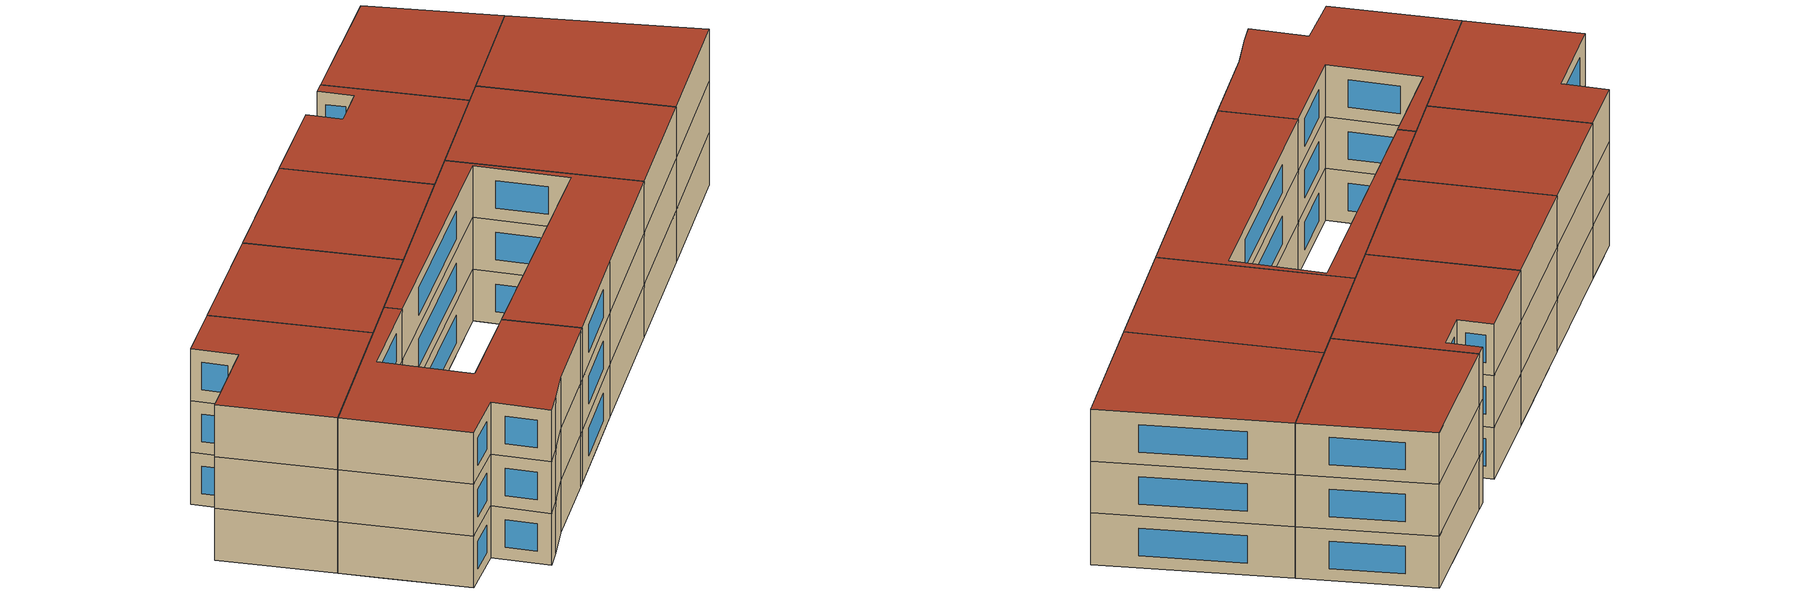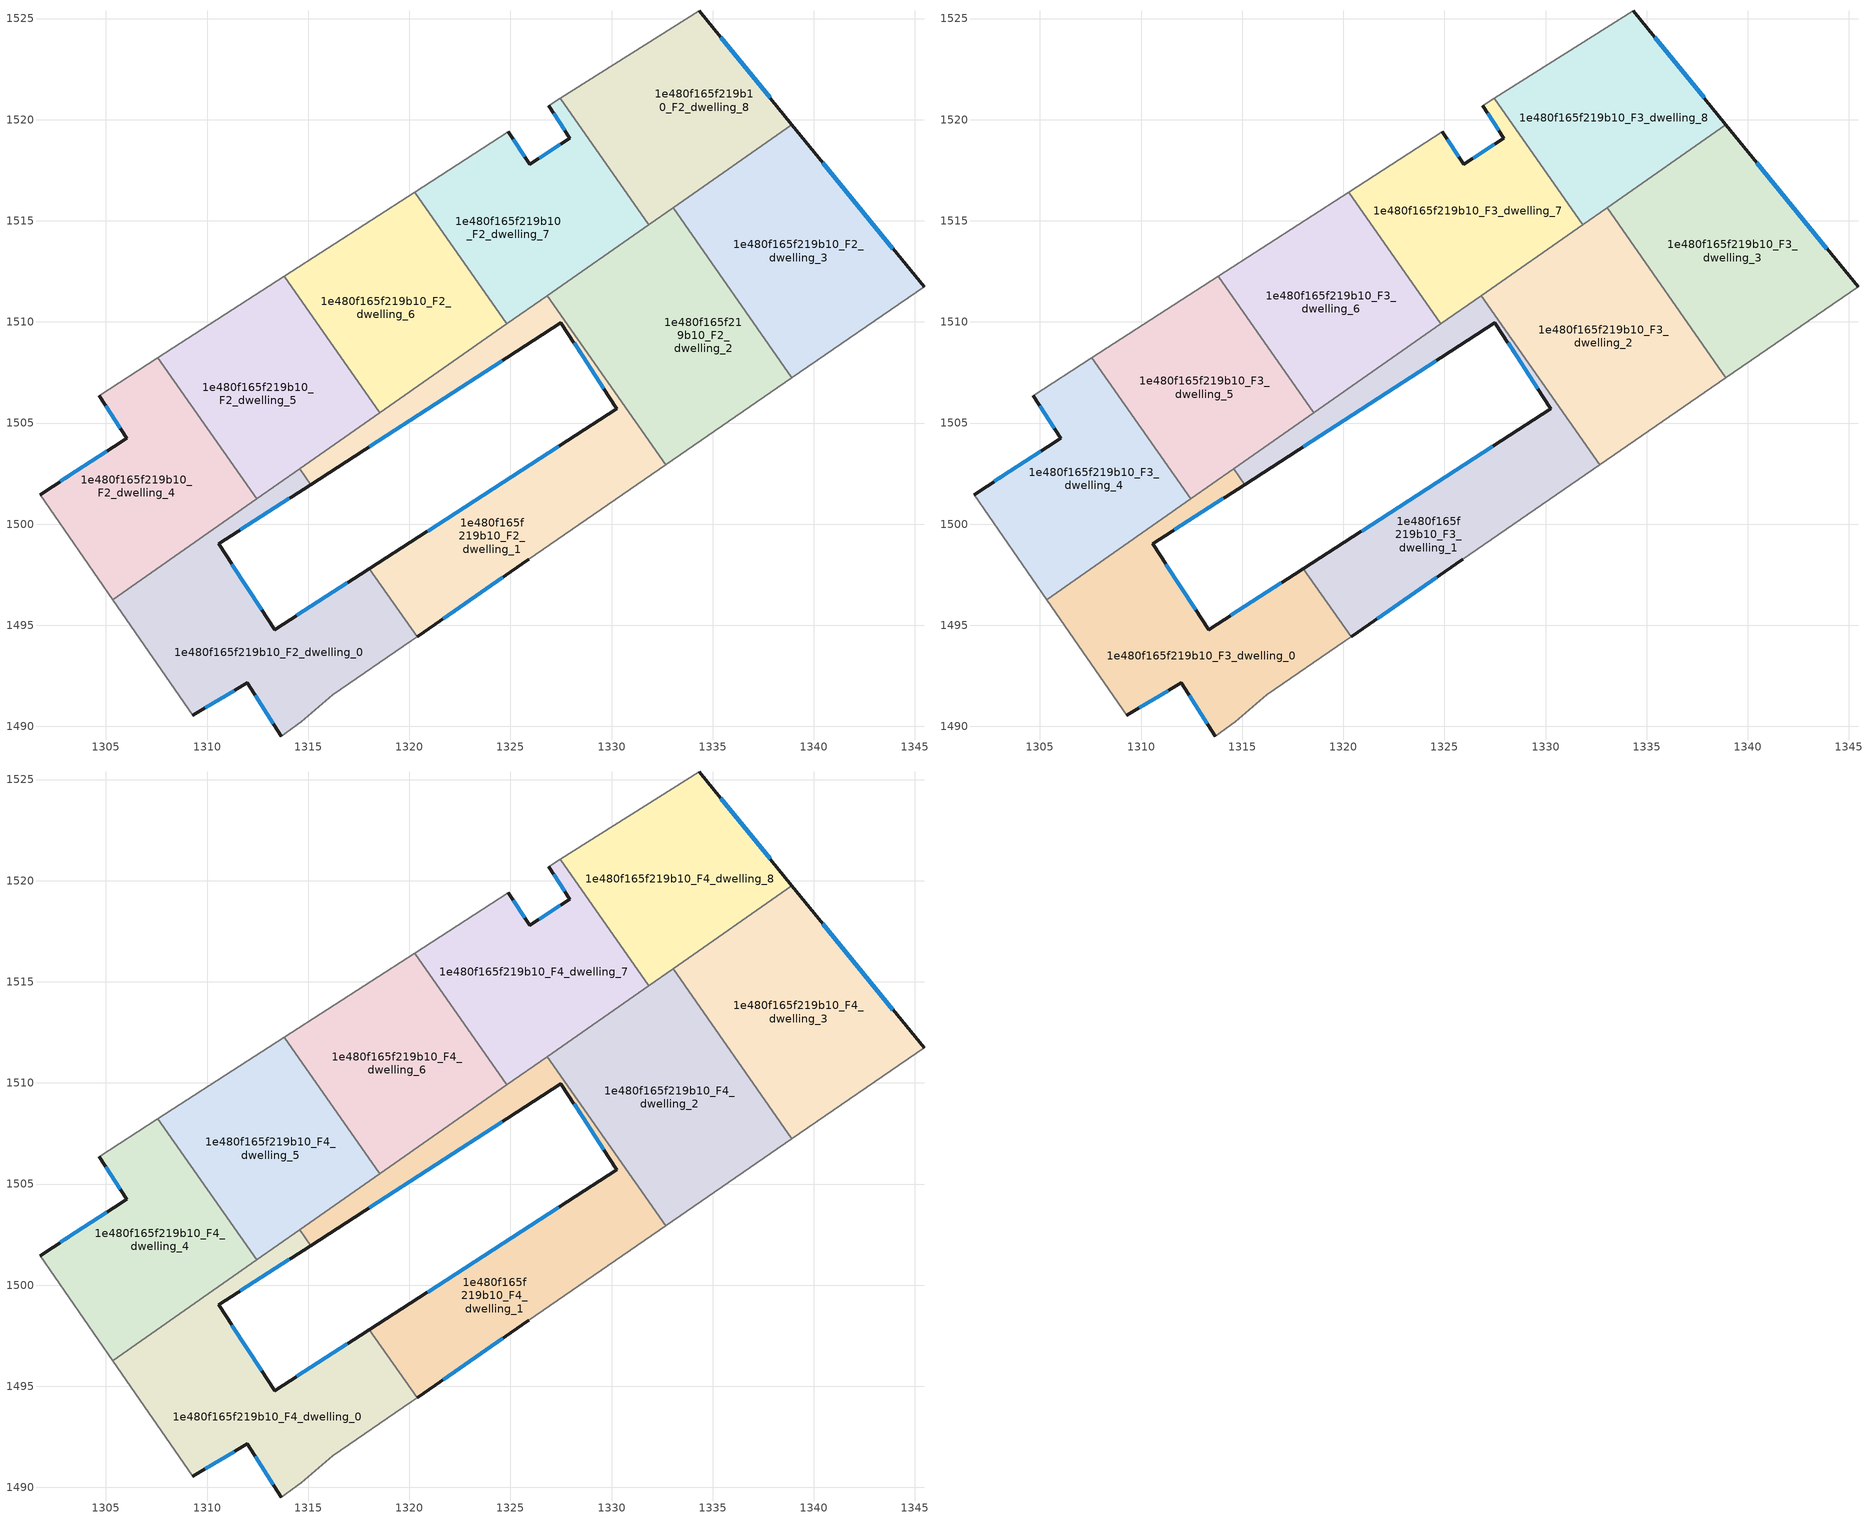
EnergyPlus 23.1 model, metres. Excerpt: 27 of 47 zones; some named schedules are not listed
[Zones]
1e480f165f219b10_F2_dwelling_0
 floor to 1e480f165f219b10_F1_dwelling_8 (EU_floor_Construction): 1318.03,1497.8 1320.39,1494.43 1320.1,1494.23 1316.22,1491.56 1314.65,1490.24 1313.66,1489.51 1311.97,1492.15 1309.28,1490.54 1306.62,1494.39 1311.53,1497.56 1313.34,1494.78 z6
 floor to 1e480f165f219b10_F1_dwelling_9 (EU_floor_Construction): 1311.04,1500.26 1311.33,1499.82 1310.44,1499.23 1310.58,1499.02 1311.53,1497.56 1306.62,1494.39 1305.33,1496.27 z6
 floor to 1e480f165f219b10_F1_dwelling_7 (EU_floor_Construction): 1314.58,1502.74 1315.12,1501.96 1310.58,1499.03 1310.44,1499.23 1311.33,1499.82 1311.04,1500.26 z6
 wall outside (EU_wall_Construction): 1309.28,1490.54 1311.97,1492.15 1313.66,1489.51 / 1318.03,1497.8 1313.34,1494.78 1310.58,1499.03 1315.12,1501.96 z6:9
 wall adiabatic (EU_wall_Construction): 1305.33,1496.27 1309.28,1490.54 / 1313.66,1489.51 1314.65,1490.24 1316.22,1491.56 1320.1,1494.23 1320.39,1494.43 z6:9
 wall to 1e480f165f219b10_F2_dwelling_1 (EU_wall_Construction): 1315.12,1501.96 1314.58,1502.74 / 1320.39,1494.43 1318.03,1497.8 z6:9
 wall to 1e480f165f219b10_F2_dwelling_4 (EU_wall_Construction): 1312.45,1501.25 1305.33,1496.27 z6:9
 wall to 1e480f165f219b10_F2_dwelling_5 (EU_wall_Construction): 1314.58,1502.74 1312.45,1501.25 z6:9
 window (EU_Window_Construction): 1309.91,1490.92 1311.34,1491.77 / 1311.64,1499.71 1314.05,1501.27 / 1312.69,1495.77 1311.23,1498.03 / 1316.93,1497.09 1314.44,1495.49 / 1312.37,1491.53 1313.27,1490.13 z6.7:8.3
1e480f165f219b10_F2_dwelling_1
 floor to 1e480f165f219b10_F1_dwelling_4 (EU_floor_Construction): 1326.82,1511.3 1332.67,1502.93 1325.91,1498.27 1323.28,1496.44 1321.11,1499.8 1330.26,1505.71 1326.69,1511.21 z6
 floor to 1e480f165f219b10_F1_dwelling_8 (EU_floor_Construction): 1321.11,1499.8 1323.28,1496.44 1320.39,1494.43 1318.03,1497.8 z6
 floor to 1e480f165f219b10_F1_dwelling_5 (EU_floor_Construction): 1326.69,1511.21 1327.5,1509.96 1324.49,1508.02 1323.76,1509.16 z6
 floor to 1e480f165f219b10_F1_dwelling_6 (EU_floor_Construction): 1323.76,1509.16 1324.49,1508.02 1317.92,1503.77 1317.34,1504.67 z6
 floor to 1e480f165f219b10_F1_dwelling_7 (EU_floor_Construction): 1317.34,1504.67 1317.92,1503.77 1315.12,1501.96 1314.58,1502.74 z6
 wall outside (EU_wall_Construction): 1320.39,1494.43 1325.91,1498.27 / 1315.12,1501.96 1327.5,1509.96 1330.26,1505.71 1318.03,1497.8 z6:9
 wall to 1e480f165f219b10_F2_dwelling_2 (EU_wall_Construction): 1332.67,1502.93 1326.82,1511.3 z6:9
 wall adiabatic (EU_wall_Construction): 1325.91,1498.27 1332.67,1502.93 z6:9
 wall to 1e480f165f219b10_F2_dwelling_6 (EU_wall_Construction): 1324.82,1509.9 1318.53,1505.5 z6:9
 wall to 1e480f165f219b10_F2_dwelling_5 (EU_wall_Construction): 1318.53,1505.5 1314.58,1502.74 z6:9
 wall to 1e480f165f219b10_F2_dwelling_7 (EU_wall_Construction): 1326.82,1511.3 1324.82,1509.9 z6:9
 window (EU_Window_Construction): 1321.68,1495.33 1324.61,1497.36 / 1327.39,1503.85 1320.9,1499.66 / 1328.15,1508.96 1329.61,1506.71 / 1318.02,1503.84 1324.59,1508.08 z6.7:8.3
1e480f165f219b10_F2_dwelling_2
 floor to 1e480f165f219b10_F1_dwelling_2 (EU_floor_Construction): 1334.02,1514.24 1338.92,1507.24 1334.85,1504.43 1330.14,1511.73 z6
 floor to 1e480f165f219b10_F1_dwelling_4 (EU_floor_Construction): 1329.3,1513.03 1334.85,1504.43 1332.67,1502.93 1326.82,1511.3 z6
 floor to 1e480f165f219b10_F1_dwelling_3 (EU_floor_Construction): 1333.04,1515.65 1334.02,1514.24 1330.14,1511.73 1329.3,1513.03 z6
 wall to 1e480f165f219b10_F2_dwelling_3 (EU_wall_Construction): 1338.92,1507.24 1333.04,1515.65 z6:9
 wall adiabatic (EU_wall_Construction): 1332.67,1502.93 1338.92,1507.24 z6:9
 wall to 1e480f165f219b10_F2_dwelling_7 (EU_wall_Construction): 1331.84,1514.81 1326.82,1511.3 z6:9
 wall to 1e480f165f219b10_F2_dwelling_8 (EU_wall_Construction): 1333.04,1515.65 1331.84,1514.81 z6:9
1e480f165f219b10_F2_dwelling_3
 floor to 1e480f165f219b10_F1_dwelling_3 (EU_floor_Construction): 1334.24,1516.49 1335.2,1515 1334.02,1514.24 1333.04,1515.65 z6
 floor adiabatic (EU_floor_Construction): 1338.91,1519.76 1345.45,1511.74 1338.92,1507.24 1334.02,1514.24 1335.2,1515 1334.24,1516.49 z6
 wall outside (EU_wall_Construction): 1345.45,1511.74 1338.91,1519.76 z6:9
 wall adiabatic (EU_wall_Construction): 1338.92,1507.24 1345.45,1511.74 z6:9
 wall to 1e480f165f219b10_F2_dwelling_8 (EU_wall_Construction): 1338.91,1519.76 1333.04,1515.65 z6:9
 window (EU_Window_Construction): 1343.91,1513.62 1340.45,1517.87 z6.7:8.3
1e480f165f219b10_F2_dwelling_4
 floor outside (EU_floor_Construction): 1306.94,1506.61 1306.4,1507.46 1311.04,1500.26 z6
 floor to 1e480f165f219b10_F1_dwelling_9 (EU_floor_Construction): 1306.94,1506.61 1311.04,1500.26 1305.33,1496.27 1301.74,1501.46 1306.04,1504.25 1304.67,1506.34 1306.4,1507.46 z6
 floor to 1e480f165f219b10_F1_dwelling_7 (EU_floor_Construction): 1307.57,1508.22 1312.45,1501.25 1311.04,1500.26 1306.4,1507.46 z6
 wall outside (EU_wall_Construction): 1304.67,1506.34 1306.04,1504.25 1301.74,1501.46 z6:9
 wall to 1e480f165f219b10_F2_dwelling_5 (EU_wall_Construction): 1312.45,1501.25 1307.57,1508.22 z6:9
 wall adiabatic (EU_wall_Construction): 1301.74,1501.46 1305.33,1496.27 / 1307.57,1508.22 1304.67,1506.34 z6:9
 window (EU_Window_Construction): 1305.03,1503.6 1302.75,1502.12 / 1304.99,1505.85 1305.72,1504.75 z6.7:8.3
1e480f165f219b10_F2_dwelling_5
 floor adiabatic (EU_floor_Construction): 1312.85,1511.63 1317.34,1504.67 1312.45,1501.25 1307.57,1508.22 z6
 floor to 1e480f165f219b10_F1_dwelling_6 (EU_floor_Construction): 1313.81,1512.25 1318.53,1505.5 1317.34,1504.67 1312.85,1511.63 z6
 wall adiabatic (EU_wall_Construction): 1313.81,1512.25 1307.57,1508.22 z6:9
 wall to 1e480f165f219b10_F2_dwelling_6 (EU_wall_Construction): 1318.53,1505.5 1313.81,1512.25 z6:9
1e480f165f219b10_F2_dwelling_6
 floor to 1e480f165f219b10_F1_dwelling_6 (EU_floor_Construction): 1319.42,1515.87 1323.76,1509.16 1318.53,1505.5 1313.81,1512.25 z6
 floor to 1e480f165f219b10_F1_dwelling_5 (EU_floor_Construction): 1320.27,1516.42 1324.82,1509.9 1323.76,1509.16 1319.42,1515.87 z6
 wall adiabatic (EU_wall_Construction): 1320.27,1516.42 1313.81,1512.25 z6:9
 wall to 1e480f165f219b10_F2_dwelling_7 (EU_wall_Construction): 1324.82,1509.9 1320.27,1516.42 z6:9
1e480f165f219b10_F2_dwelling_7
 floor to 1e480f165f219b10_F1_dwelling_3 (EU_floor_Construction): 1327.94,1519.09 1326.89,1520.69 1327.47,1521.06 1331.84,1514.81 1329.3,1513.03 1326.14,1517.92 z6
 floor to 1e480f165f219b10_F1_dwelling_5 (EU_floor_Construction): 1326.14,1517.92 1329.29,1513.04 1326.61,1511.31 1326.69,1511.21 1324.82,1509.9 1320.27,1516.42 1324.89,1519.41 1325.94,1517.79 z6
 floor adiabatic (EU_floor_Construction): 1329.29,1513.04 1329.3,1513.03 1326.69,1511.21 1326.61,1511.31 z6
 wall outside (EU_wall_Construction): 1326.89,1520.69 1327.94,1519.09 1325.94,1517.79 1324.89,1519.41 z6:9
 wall adiabatic (EU_wall_Construction): 1327.47,1521.06 1326.89,1520.69 / 1324.89,1519.41 1320.27,1516.42 z6:9
 wall to 1e480f165f219b10_F2_dwelling_8 (EU_wall_Construction): 1331.84,1514.81 1327.47,1521.06 z6:9
 window (EU_Window_Construction): 1327.14,1520.32 1327.7,1519.46 / 1325.7,1518.17 1325.14,1519.03 / 1327.47,1518.78 1326.41,1518.1 z6.7:8.3
1e480f165f219b10_F2_dwelling_8
 floor to 1e480f165f219b10_F1_dwelling_3 (EU_floor_Construction): 1330.18,1522.77 1334.24,1516.49 1331.84,1514.81 1327.47,1521.06 z6
 floor adiabatic (EU_floor_Construction): 1334.32,1525.39 1338.91,1519.76 1334.24,1516.49 1330.18,1522.77 z6
 wall outside (EU_wall_Construction): 1338.91,1519.76 1334.32,1525.39 z6:9
 wall adiabatic (EU_wall_Construction): 1334.32,1525.39 1327.47,1521.06 z6:9
 window (EU_Window_Construction): 1337.83,1521.08 1335.4,1524.07 z6.7:8.3
1e480f165f219b10_F3_dwelling_0
 floor to 1e480f165f219b10_F2_dwelling_0 (EU_floor_Construction): 1315.12,1501.96 1310.58,1499.03 1313.34,1494.78 1318.03,1497.8 1320.39,1494.43 1320.1,1494.23 1316.22,1491.56 1314.65,1490.24 1313.66,1489.51 1311.97,1492.15 1309.28,1490.54 1305.33,1496.27 1314.58,1502.74 z9
 wall outside (EU_wall_Construction): 1309.28,1490.54 1311.97,1492.15 1313.66,1489.51 / 1318.03,1497.8 1313.34,1494.78 1310.58,1499.03 1315.12,1501.96 z9:12
 wall adiabatic (EU_wall_Construction): 1305.33,1496.27 1309.28,1490.54 / 1313.66,1489.51 1314.65,1490.24 1316.22,1491.56 1320.1,1494.23 1320.39,1494.43 z9:12
 wall to 1e480f165f219b10_F3_dwelling_1 (EU_wall_Construction): 1315.12,1501.96 1314.58,1502.74 / 1320.39,1494.43 1318.03,1497.8 z9:12
 wall to 1e480f165f219b10_F3_dwelling_4 (EU_wall_Construction): 1312.45,1501.25 1305.33,1496.27 z9:12
 wall to 1e480f165f219b10_F3_dwelling_5 (EU_wall_Construction): 1314.58,1502.74 1312.45,1501.25 z9:12
 window (EU_Window_Construction): 1309.91,1490.92 1311.34,1491.77 / 1311.64,1499.71 1314.05,1501.27 / 1312.69,1495.77 1311.23,1498.03 / 1316.93,1497.09 1314.44,1495.49 / 1312.37,1491.53 1313.27,1490.13 z9.7:11.3
1e480f165f219b10_F3_dwelling_1
 floor to 1e480f165f219b10_F2_dwelling_1 (EU_floor_Construction): 1327.5,1509.96 1315.12,1501.96 1314.58,1502.74 1326.82,1511.3 1332.67,1502.93 1325.91,1498.27 1320.39,1494.43 1318.03,1497.8 1330.26,1505.71 z9
 wall outside (EU_wall_Construction): 1320.39,1494.43 1325.91,1498.27 / 1315.12,1501.96 1327.5,1509.96 1330.26,1505.71 1318.03,1497.8 z9:12
 wall to 1e480f165f219b10_F3_dwelling_2 (EU_wall_Construction): 1332.67,1502.93 1326.82,1511.3 z9:12
 wall adiabatic (EU_wall_Construction): 1325.91,1498.27 1332.67,1502.93 z9:12
 wall to 1e480f165f219b10_F3_dwelling_6 (EU_wall_Construction): 1324.82,1509.9 1318.53,1505.5 z9:12
 wall to 1e480f165f219b10_F3_dwelling_5 (EU_wall_Construction): 1318.53,1505.5 1314.58,1502.74 z9:12
 wall to 1e480f165f219b10_F3_dwelling_7 (EU_wall_Construction): 1326.82,1511.3 1324.82,1509.9 z9:12
 window (EU_Window_Construction): 1321.68,1495.33 1324.61,1497.36 / 1327.39,1503.85 1320.9,1499.66 / 1328.15,1508.96 1329.61,1506.71 / 1318.02,1503.84 1324.59,1508.08 z9.7:11.3
1e480f165f219b10_F3_dwelling_2
 floor to 1e480f165f219b10_F2_dwelling_2 (EU_floor_Construction): 1333.04,1515.65 1338.92,1507.24 1332.67,1502.93 1326.82,1511.3 z9
 wall to 1e480f165f219b10_F3_dwelling_3 (EU_wall_Construction): 1338.92,1507.24 1333.04,1515.65 z9:12
 wall adiabatic (EU_wall_Construction): 1332.67,1502.93 1338.92,1507.24 z9:12
 wall to 1e480f165f219b10_F3_dwelling_7 (EU_wall_Construction): 1331.84,1514.81 1326.82,1511.3 z9:12
 wall to 1e480f165f219b10_F3_dwelling_8 (EU_wall_Construction): 1333.04,1515.65 1331.84,1514.81 z9:12
1e480f165f219b10_F3_dwelling_3
 floor to 1e480f165f219b10_F2_dwelling_3 (EU_floor_Construction): 1338.91,1519.76 1345.45,1511.74 1338.92,1507.24 1333.04,1515.65 z9
 wall outside (EU_wall_Construction): 1345.45,1511.74 1338.91,1519.76 z9:12
 wall adiabatic (EU_wall_Construction): 1338.92,1507.24 1345.45,1511.74 z9:12
 wall to 1e480f165f219b10_F3_dwelling_8 (EU_wall_Construction): 1338.91,1519.76 1333.04,1515.65 z9:12
 window (EU_Window_Construction): 1343.91,1513.62 1340.45,1517.87 z9.7:11.3
1e480f165f219b10_F3_dwelling_4
 floor to 1e480f165f219b10_F2_dwelling_4 (EU_floor_Construction): 1307.57,1508.22 1312.45,1501.25 1305.33,1496.27 1301.74,1501.46 1306.04,1504.25 1304.67,1506.34 z9
 wall outside (EU_wall_Construction): 1304.67,1506.34 1306.04,1504.25 1301.74,1501.46 z9:12
 wall to 1e480f165f219b10_F3_dwelling_5 (EU_wall_Construction): 1312.45,1501.25 1307.57,1508.22 z9:12
 wall adiabatic (EU_wall_Construction): 1301.74,1501.46 1305.33,1496.27 / 1307.57,1508.22 1304.67,1506.34 z9:12
 window (EU_Window_Construction): 1305.03,1503.6 1302.75,1502.12 / 1304.99,1505.85 1305.72,1504.75 z9.7:11.3
1e480f165f219b10_F3_dwelling_5
 floor to 1e480f165f219b10_F2_dwelling_5 (EU_floor_Construction): 1313.81,1512.25 1318.53,1505.5 1312.45,1501.25 1307.57,1508.22 z9
 wall adiabatic (EU_wall_Construction): 1313.81,1512.25 1307.57,1508.22 z9:12
 wall to 1e480f165f219b10_F3_dwelling_6 (EU_wall_Construction): 1318.53,1505.5 1313.81,1512.25 z9:12
1e480f165f219b10_F3_dwelling_6
 floor to 1e480f165f219b10_F2_dwelling_6 (EU_floor_Construction): 1320.27,1516.42 1324.82,1509.9 1318.53,1505.5 1313.81,1512.25 z9
 wall adiabatic (EU_wall_Construction): 1320.27,1516.42 1313.81,1512.25 z9:12
 wall to 1e480f165f219b10_F3_dwelling_7 (EU_wall_Construction): 1324.82,1509.9 1320.27,1516.42 z9:12
1e480f165f219b10_F3_dwelling_7
 floor to 1e480f165f219b10_F2_dwelling_7 (EU_floor_Construction): 1327.94,1519.09 1326.89,1520.69 1327.47,1521.06 1331.84,1514.81 1324.82,1509.9 1320.27,1516.42 1324.89,1519.41 1325.94,1517.79 z9
 wall outside (EU_wall_Construction): 1326.89,1520.69 1327.94,1519.09 1325.94,1517.79 1324.89,1519.41 z9:12
 wall adiabatic (EU_wall_Construction): 1327.47,1521.06 1326.89,1520.69 / 1324.89,1519.41 1320.27,1516.42 z9:12
 wall to 1e480f165f219b10_F3_dwelling_8 (EU_wall_Construction): 1331.84,1514.81 1327.47,1521.06 z9:12
 window (EU_Window_Construction): 1327.14,1520.32 1327.7,1519.46 / 1325.7,1518.17 1325.14,1519.03 / 1327.47,1518.78 1326.41,1518.1 z9.7:11.3
1e480f165f219b10_F3_dwelling_8
 floor to 1e480f165f219b10_F2_dwelling_8 (EU_floor_Construction): 1334.32,1525.39 1338.91,1519.76 1331.84,1514.81 1327.47,1521.06 z9
 wall outside (EU_wall_Construction): 1338.91,1519.76 1334.32,1525.39 z9:12
 wall adiabatic (EU_wall_Construction): 1334.32,1525.39 1327.47,1521.06 z9:12
 window (EU_Window_Construction): 1337.83,1521.08 1335.4,1524.07 z9.7:11.3
1e480f165f219b10_F4_dwelling_0
 floor to 1e480f165f219b10_F3_dwelling_0 (EU_floor_Construction): 1315.12,1501.96 1310.58,1499.03 1313.34,1494.78 1318.03,1497.8 1320.39,1494.43 1320.1,1494.23 1316.22,1491.56 1314.65,1490.24 1313.66,1489.51 1311.97,1492.15 1309.28,1490.54 1305.33,1496.27 1314.58,1502.74 z12
 wall outside (EU_wall_Construction): 1309.28,1490.54 1311.97,1492.15 1313.66,1489.51 / 1318.03,1497.8 1313.34,1494.78 1310.58,1499.03 1315.12,1501.96 z12:15
 wall adiabatic (EU_wall_Construction): 1305.33,1496.27 1309.28,1490.54 / 1313.66,1489.51 1314.65,1490.24 1316.22,1491.56 1320.1,1494.23 1320.39,1494.43 z12:15
 wall to 1e480f165f219b10_F4_dwelling_1 (EU_wall_Construction): 1315.12,1501.96 1314.58,1502.74 / 1320.39,1494.43 1318.03,1497.8 z12:15
 wall to 1e480f165f219b10_F4_dwelling_4 (EU_wall_Construction): 1312.45,1501.25 1305.33,1496.27 z12:15
 wall to 1e480f165f219b10_F4_dwelling_5 (EU_wall_Construction): 1314.58,1502.74 1312.45,1501.25 z12:15
 window (EU_Window_Construction): 1309.91,1490.92 1311.34,1491.77 / 1311.64,1499.71 1314.05,1501.27 / 1312.69,1495.77 1311.23,1498.03 / 1316.93,1497.09 1314.44,1495.49 / 1312.37,1491.53 1313.27,1490.13 z12.7:14.3
 roof outside (EU_roof_Construction): 1316.22,1491.56 1320.1,1494.23 1320.39,1494.43 1318.03,1497.8 1313.34,1494.78 1310.58,1499.03 1315.12,1501.96 1314.58,1502.74 1305.33,1496.27 1309.28,1490.54 1311.97,1492.15 1313.66,1489.51 1314.65,1490.24 z15
1e480f165f219b10_F4_dwelling_1
 floor to 1e480f165f219b10_F3_dwelling_1 (EU_floor_Construction): 1327.5,1509.96 1315.12,1501.96 1314.58,1502.74 1326.82,1511.3 1332.67,1502.93 1325.91,1498.27 1320.39,1494.43 1318.03,1497.8 1330.26,1505.71 z12
 wall outside (EU_wall_Construction): 1320.39,1494.43 1325.91,1498.27 / 1315.12,1501.96 1327.5,1509.96 1330.26,1505.71 1318.03,1497.8 z12:15
 wall to 1e480f165f219b10_F4_dwelling_2 (EU_wall_Construction): 1332.67,1502.93 1326.82,1511.3 z12:15
 wall adiabatic (EU_wall_Construction): 1325.91,1498.27 1332.67,1502.93 z12:15
 wall to 1e480f165f219b10_F4_dwelling_6 (EU_wall_Construction): 1324.82,1509.9 1318.53,1505.5 z12:15
 wall to 1e480f165f219b10_F4_dwelling_5 (EU_wall_Construction): 1318.53,1505.5 1314.58,1502.74 z12:15
 wall to 1e480f165f219b10_F4_dwelling_7 (EU_wall_Construction): 1326.82,1511.3 1324.82,1509.9 z12:15
 window (EU_Window_Construction): 1321.68,1495.33 1324.61,1497.36 / 1327.39,1503.85 1320.9,1499.66 / 1328.15,1508.96 1329.61,1506.71 / 1318.02,1503.84 1324.59,1508.08 z12.7:14.3
 roof outside (EU_roof_Construction): 1325.91,1498.27 1332.67,1502.93 1326.82,1511.3 1314.58,1502.74 1315.12,1501.96 1327.5,1509.96 1330.26,1505.71 1318.03,1497.8 1320.39,1494.43 z15
1e480f165f219b10_F4_dwelling_2
 floor to 1e480f165f219b10_F3_dwelling_2 (EU_floor_Construction): 1333.04,1515.65 1338.92,1507.24 1332.67,1502.93 1326.82,1511.3 z12
 wall to 1e480f165f219b10_F4_dwelling_3 (EU_wall_Construction): 1338.92,1507.24 1333.04,1515.65 z12:15
 wall adiabatic (EU_wall_Construction): 1332.67,1502.93 1338.92,1507.24 z12:15
 wall to 1e480f165f219b10_F4_dwelling_7 (EU_wall_Construction): 1331.84,1514.81 1326.82,1511.3 z12:15
 wall to 1e480f165f219b10_F4_dwelling_8 (EU_wall_Construction): 1333.04,1515.65 1331.84,1514.81 z12:15
 roof outside (EU_roof_Construction): 1338.92,1507.24 1333.04,1515.65 1326.82,1511.3 1332.67,1502.93 z15
1e480f165f219b10_F4_dwelling_3
 floor to 1e480f165f219b10_F3_dwelling_3 (EU_floor_Construction): 1338.91,1519.76 1345.45,1511.74 1338.92,1507.24 1333.04,1515.65 z12
 wall outside (EU_wall_Construction): 1345.45,1511.74 1338.91,1519.76 z12:15
 wall adiabatic (EU_wall_Construction): 1338.92,1507.24 1345.45,1511.74 z12:15
 wall to 1e480f165f219b10_F4_dwelling_8 (EU_wall_Construction): 1338.91,1519.76 1333.04,1515.65 z12:15
 window (EU_Window_Construction): 1343.91,1513.62 1340.45,1517.87 z12.7:14.3
 roof outside (EU_roof_Construction): 1345.45,1511.74 1338.91,1519.76 1333.04,1515.65 1338.92,1507.24 z15
1e480f165f219b10_F4_dwelling_4
 floor to 1e480f165f219b10_F3_dwelling_4 (EU_floor_Construction): 1307.57,1508.22 1312.45,1501.25 1305.33,1496.27 1301.74,1501.46 1306.04,1504.25 1304.67,1506.34 z12
 wall outside (EU_wall_Construction): 1304.67,1506.34 1306.04,1504.25 1301.74,1501.46 z12:15
 wall to 1e480f165f219b10_F4_dwelling_5 (EU_wall_Construction): 1312.45,1501.25 1307.57,1508.22 z12:15
 wall adiabatic (EU_wall_Construction): 1301.74,1501.46 1305.33,1496.27 / 1307.57,1508.22 1304.67,1506.34 z12:15
 window (EU_Window_Construction): 1305.03,1503.6 1302.75,1502.12 / 1304.99,1505.85 1305.72,1504.75 z12.7:14.3
 roof outside (EU_roof_Construction): 1312.45,1501.25 1307.57,1508.22 1304.67,1506.34 1306.04,1504.25 1301.74,1501.46 1305.33,1496.27 z15
1e480f165f219b10_F4_dwelling_5
 floor to 1e480f165f219b10_F3_dwelling_5 (EU_floor_Construction): 1313.81,1512.25 1318.53,1505.5 1312.45,1501.25 1307.57,1508.22 z12
 wall adiabatic (EU_wall_Construction): 1313.81,1512.25 1307.57,1508.22 z12:15
 wall to 1e480f165f219b10_F4_dwelling_6 (EU_wall_Construction): 1318.53,1505.5 1313.81,1512.25 z12:15
 roof outside (EU_roof_Construction): 1318.53,1505.5 1313.81,1512.25 1307.57,1508.22 1312.45,1501.25 z15
1e480f165f219b10_F4_dwelling_6
 floor to 1e480f165f219b10_F3_dwelling_6 (EU_floor_Construction): 1320.27,1516.42 1324.82,1509.9 1318.53,1505.5 1313.81,1512.25 z12
 wall adiabatic (EU_wall_Construction): 1320.27,1516.42 1313.81,1512.25 z12:15
 wall to 1e480f165f219b10_F4_dwelling_7 (EU_wall_Construction): 1324.82,1509.9 1320.27,1516.42 z12:15
 roof outside (EU_roof_Construction): 1324.82,1509.9 1320.27,1516.42 1313.81,1512.25 1318.53,1505.5 z15
1e480f165f219b10_F4_dwelling_7
 floor to 1e480f165f219b10_F3_dwelling_7 (EU_floor_Construction): 1327.94,1519.09 1326.89,1520.69 1327.47,1521.06 1331.84,1514.81 1324.82,1509.9 1320.27,1516.42 1324.89,1519.41 1325.94,1517.79 z12
 wall outside (EU_wall_Construction): 1326.89,1520.69 1327.94,1519.09 1325.94,1517.79 1324.89,1519.41 z12:15
 wall adiabatic (EU_wall_Construction): 1327.47,1521.06 1326.89,1520.69 / 1324.89,1519.41 1320.27,1516.42 z12:15
 wall to 1e480f165f219b10_F4_dwelling_8 (EU_wall_Construction): 1331.84,1514.81 1327.47,1521.06 z12:15
 window (EU_Window_Construction): 1327.14,1520.32 1327.7,1519.46 / 1325.7,1518.17 1325.14,1519.03 / 1327.47,1518.78 1326.41,1518.1 z12.7:14.3
 roof outside (EU_roof_Construction): 1331.84,1514.81 1327.47,1521.06 1326.89,1520.69 1327.94,1519.09 1325.94,1517.79 1324.89,1519.41 1320.27,1516.42 1324.82,1509.9 z15
1e480f165f219b10_F4_dwelling_8
 floor to 1e480f165f219b10_F3_dwelling_8 (EU_floor_Construction): 1334.32,1525.39 1338.91,1519.76 1331.84,1514.81 1327.47,1521.06 z12
 wall outside (EU_wall_Construction): 1338.91,1519.76 1334.32,1525.39 z12:15
 wall adiabatic (EU_wall_Construction): 1334.32,1525.39 1327.47,1521.06 z12:15
 window (EU_Window_Construction): 1337.83,1521.08 1335.4,1524.07 z12.7:14.3
 roof outside (EU_roof_Construction): 1338.91,1519.76 1334.32,1525.39 1327.47,1521.06 1331.84,1514.81 z15
[Building]
EU S2 Campaign: North Axis=0; Terrain=City; Solar Distribution=FullExterior
[Site:Location]
Budapest.Ferenc.Liszt.Intl.AP: Latitude=47.437; Longitude=19.256; Time Zone=1; Elevation=185
[SizingPeriod:WeatherFileDays]
AnnualSizingPeriod: Begin Month=1; Begin Day of Month=1; End Month=12; End Day of Month=31; Day of Week for Start Day=Monday; Use Weather File Daylight Saving Period=No; Use Weather File Rain and Snow Indicators=No
[MATERIAL]
EU_InternalMass_Material: Roughness=MediumRough; Thickness=0.1; Conductivity=1; Density=1800; Specific Heat=900; Thermal Absorptance=0.9; Solar Absorptance=0.7; Visible Absorptance=0.7
[MATERIAL:NOMASS] Roughness=MediumRough; Thermal Absorptance=0.9; Solar Absorptance=0.7; Visible Absorptance=0.7
Name | Thermal Resistance
EU_wall_NoMass | 0.832559
EU_roof_NoMass | 1.39638
EU_floor_NoMass | 0.872794
[WINDOWMATERIAL:SIMPLEGLAZINGSYSTEM]
EU_Window_SimpleGlazing: UFactor=2.79869; Solar Heat Gain Coefficient=0.75; Visible Transmittance=0.75
[CONSTRUCTION]
EU_wall_Construction: EU_wall_NoMass
EU_roof_Construction: EU_roof_NoMass
EU_floor_Construction: EU_floor_NoMass
EU_Window_Construction: EU_Window_SimpleGlazing
EU_InternalMass_Construction: EU_InternalMass_Material
[ZONE] Type=1; Multiplier=1; Ceiling Height=autocalculate; Floor Area=autocalculate; Part of Total Floor Area=Yes
Name | Volume
1e480f165f219b10_F2_dwelling_0; 1e480f165f219b10_F3_dwelling_0; 1e480f165f219b10_F4_dwelling_0 | 233.032
1e480f165f219b10_F2_dwelling_1; 1e480f165f219b10_F3_dwelling_1; 1e480f165f219b10_F4_dwelling_1 | 233.023
1e480f165f219b10_F2_dwelling_2; 1e480f165f219b10_F3_dwelling_2; 1e480f165f219b10_F4_dwelling_2 | 233.02
1e480f165f219b10_F2_dwelling_3; 1e480f165f219b10_F3_dwelling_3; 1e480f165f219b10_F4_dwelling_3 | 233.037
1e480f165f219b10_F2_dwelling_4; 1e480f165f219b10_F3_dwelling_4; 1e480f165f219b10_F4_dwelling_4 | 186.448
1e480f165f219b10_F2_dwelling_5; 1e480f165f219b10_F3_dwelling_5; 1e480f165f219b10_F4_dwelling_5 | 186.434
1e480f165f219b10_F2_dwelling_6; 1e480f165f219b10_F3_dwelling_6; 1e480f165f219b10_F4_dwelling_6 | 186.455
1e480f165f219b10_F2_dwelling_7; 1e480f165f219b10_F3_dwelling_7; 1e480f165f219b10_F4_dwelling_7 | 186.437
1e480f165f219b10_F2_dwelling_8; 1e480f165f219b10_F3_dwelling_8; 1e480f165f219b10_F4_dwelling_8 | 186.436
[INTERNALMASS] Construction=EU_InternalMass_Construction
Name | Zone or ZoneList | Surface Area
1e480f165f219b10_F2_dwelling_0_EU_InternalMass | 1e480f165f219b10_F2_dwelling_0 | 77.6777
1e480f165f219b10_F2_dwelling_1_EU_InternalMass | 1e480f165f219b10_F2_dwelling_1 | 77.6744
1e480f165f219b10_F2_dwelling_2_EU_InternalMass | 1e480f165f219b10_F2_dwelling_2 | 77.6731
1e480f165f219b10_F2_dwelling_3_EU_InternalMass | 1e480f165f219b10_F2_dwelling_3 | 77.6791
1e480f165f219b10_F2_dwelling_4_EU_InternalMass | 1e480f165f219b10_F2_dwelling_4 | 62.1492
1e480f165f219b10_F2_dwelling_5_EU_InternalMass | 1e480f165f219b10_F2_dwelling_5 | 62.1446
1e480f165f219b10_F2_dwelling_6_EU_InternalMass | 1e480f165f219b10_F2_dwelling_6 | 62.1517
1e480f165f219b10_F2_dwelling_7_EU_InternalMass | 1e480f165f219b10_F2_dwelling_7 | 62.1456
1e480f165f219b10_F2_dwelling_8_EU_InternalMass | 1e480f165f219b10_F2_dwelling_8 | 62.1455
1e480f165f219b10_F3_dwelling_0_EU_InternalMass | 1e480f165f219b10_F3_dwelling_0 | 77.6777
1e480f165f219b10_F3_dwelling_1_EU_InternalMass | 1e480f165f219b10_F3_dwelling_1 | 77.6744
1e480f165f219b10_F3_dwelling_2_EU_InternalMass | 1e480f165f219b10_F3_dwelling_2 | 77.6731
1e480f165f219b10_F3_dwelling_3_EU_InternalMass | 1e480f165f219b10_F3_dwelling_3 | 77.6791
1e480f165f219b10_F3_dwelling_4_EU_InternalMass | 1e480f165f219b10_F3_dwelling_4 | 62.1492
1e480f165f219b10_F3_dwelling_5_EU_InternalMass | 1e480f165f219b10_F3_dwelling_5 | 62.1446
1e480f165f219b10_F3_dwelling_6_EU_InternalMass | 1e480f165f219b10_F3_dwelling_6 | 62.1517
1e480f165f219b10_F3_dwelling_7_EU_InternalMass | 1e480f165f219b10_F3_dwelling_7 | 62.1456
1e480f165f219b10_F3_dwelling_8_EU_InternalMass | 1e480f165f219b10_F3_dwelling_8 | 62.1455
1e480f165f219b10_F4_dwelling_0_EU_InternalMass | 1e480f165f219b10_F4_dwelling_0 | 77.6777
1e480f165f219b10_F4_dwelling_1_EU_InternalMass | 1e480f165f219b10_F4_dwelling_1 | 77.6744
1e480f165f219b10_F4_dwelling_2_EU_InternalMass | 1e480f165f219b10_F4_dwelling_2 | 77.6731
1e480f165f219b10_F4_dwelling_3_EU_InternalMass | 1e480f165f219b10_F4_dwelling_3 | 77.6791
1e480f165f219b10_F4_dwelling_4_EU_InternalMass | 1e480f165f219b10_F4_dwelling_4 | 62.1492
1e480f165f219b10_F4_dwelling_5_EU_InternalMass | 1e480f165f219b10_F4_dwelling_5 | 62.1446
1e480f165f219b10_F4_dwelling_6_EU_InternalMass | 1e480f165f219b10_F4_dwelling_6 | 62.1517
1e480f165f219b10_F4_dwelling_7_EU_InternalMass | 1e480f165f219b10_F4_dwelling_7 | 62.1456
1e480f165f219b10_F4_dwelling_8_EU_InternalMass | 1e480f165f219b10_F4_dwelling_8 | 62.1455
[OTHEREQUIPMENT] Fuel Type=Electricity; Design Level Calculation Method=Watts/Area; Power per Zone Floor Area=1; Fraction Latent=0; Fraction Radiant=0; Fraction Lost=0; Carbon Dioxide Generation Rate=0; EndUse Subcategory=EU_Step8_InternalGains
Name | Zone or ZoneList or Space or SpaceList | Schedule
EU_Step8_InternalGain_1e480f165f219b10_F2_dwelling_0_f000 | 1e480f165f219b10_F2_dwelling_0 | EU_Step8_GainSchedule_1e480f165f219b10_F2_dwelling_0_f000
EU_Step8_InternalGain_1e480f165f219b10_F2_dwelling_1_f000 | 1e480f165f219b10_F2_dwelling_1 | EU_Step8_GainSchedule_1e480f165f219b10_F2_dwelling_1_f000
EU_Step8_InternalGain_1e480f165f219b10_F2_dwelling_2_f000 | 1e480f165f219b10_F2_dwelling_2 | EU_Step8_GainSchedule_1e480f165f219b10_F2_dwelling_2_f000
EU_Step8_InternalGain_1e480f165f219b10_F2_dwelling_3_f000 | 1e480f165f219b10_F2_dwelling_3 | EU_Step8_GainSchedule_1e480f165f219b10_F2_dwelling_3_f000
EU_Step8_InternalGain_1e480f165f219b10_F2_dwelling_4_f000 | 1e480f165f219b10_F2_dwelling_4 | EU_Step8_GainSchedule_1e480f165f219b10_F2_dwelling_4_f000
EU_Step8_InternalGain_1e480f165f219b10_F2_dwelling_5_f000 | 1e480f165f219b10_F2_dwelling_5 | EU_Step8_GainSchedule_1e480f165f219b10_F2_dwelling_5_f000
EU_Step8_InternalGain_1e480f165f219b10_F2_dwelling_6_f000 | 1e480f165f219b10_F2_dwelling_6 | EU_Step8_GainSchedule_1e480f165f219b10_F2_dwelling_6_f000
EU_Step8_InternalGain_1e480f165f219b10_F2_dwelling_7_f000 | 1e480f165f219b10_F2_dwelling_7 | EU_Step8_GainSchedule_1e480f165f219b10_F2_dwelling_7_f000
EU_Step8_InternalGain_1e480f165f219b10_F2_dwelling_8_f000 | 1e480f165f219b10_F2_dwelling_8 | EU_Step8_GainSchedule_1e480f165f219b10_F2_dwelling_8_f000
EU_Step8_InternalGain_1e480f165f219b10_F3_dwelling_0_f000 | 1e480f165f219b10_F3_dwelling_0 | EU_Step8_GainSchedule_1e480f165f219b10_F3_dwelling_0_f000
EU_Step8_InternalGain_1e480f165f219b10_F3_dwelling_1_f000 | 1e480f165f219b10_F3_dwelling_1 | EU_Step8_GainSchedule_1e480f165f219b10_F3_dwelling_1_f000
EU_Step8_InternalGain_1e480f165f219b10_F3_dwelling_2_f000 | 1e480f165f219b10_F3_dwelling_2 | EU_Step8_GainSchedule_1e480f165f219b10_F3_dwelling_2_f000
EU_Step8_InternalGain_1e480f165f219b10_F3_dwelling_3_f000 | 1e480f165f219b10_F3_dwelling_3 | EU_Step8_GainSchedule_1e480f165f219b10_F3_dwelling_3_f000
EU_Step8_InternalGain_1e480f165f219b10_F3_dwelling_4_f000 | 1e480f165f219b10_F3_dwelling_4 | EU_Step8_GainSchedule_1e480f165f219b10_F3_dwelling_4_f000
EU_Step8_InternalGain_1e480f165f219b10_F3_dwelling_5_f000 | 1e480f165f219b10_F3_dwelling_5 | EU_Step8_GainSchedule_1e480f165f219b10_F3_dwelling_5_f000
EU_Step8_InternalGain_1e480f165f219b10_F3_dwelling_6_f000 | 1e480f165f219b10_F3_dwelling_6 | EU_Step8_GainSchedule_1e480f165f219b10_F3_dwelling_6_f000
EU_Step8_InternalGain_1e480f165f219b10_F3_dwelling_7_f000 | 1e480f165f219b10_F3_dwelling_7 | EU_Step8_GainSchedule_1e480f165f219b10_F3_dwelling_7_f000
EU_Step8_InternalGain_1e480f165f219b10_F3_dwelling_8_f000 | 1e480f165f219b10_F3_dwelling_8 | EU_Step8_GainSchedule_1e480f165f219b10_F3_dwelling_8_f000
EU_Step8_InternalGain_1e480f165f219b10_F4_dwelling_0_f000 | 1e480f165f219b10_F4_dwelling_0 | EU_Step8_GainSchedule_1e480f165f219b10_F4_dwelling_0_f000
EU_Step8_InternalGain_1e480f165f219b10_F4_dwelling_1_f000 | 1e480f165f219b10_F4_dwelling_1 | EU_Step8_GainSchedule_1e480f165f219b10_F4_dwelling_1_f000
EU_Step8_InternalGain_1e480f165f219b10_F4_dwelling_2_f000 | 1e480f165f219b10_F4_dwelling_2 | EU_Step8_GainSchedule_1e480f165f219b10_F4_dwelling_2_f000
EU_Step8_InternalGain_1e480f165f219b10_F4_dwelling_3_f000 | 1e480f165f219b10_F4_dwelling_3 | EU_Step8_GainSchedule_1e480f165f219b10_F4_dwelling_3_f000
EU_Step8_InternalGain_1e480f165f219b10_F4_dwelling_4_f000 | 1e480f165f219b10_F4_dwelling_4 | EU_Step8_GainSchedule_1e480f165f219b10_F4_dwelling_4_f000
EU_Step8_InternalGain_1e480f165f219b10_F4_dwelling_5_f000 | 1e480f165f219b10_F4_dwelling_5 | EU_Step8_GainSchedule_1e480f165f219b10_F4_dwelling_5_f000
EU_Step8_InternalGain_1e480f165f219b10_F4_dwelling_6_f000 | 1e480f165f219b10_F4_dwelling_6 | EU_Step8_GainSchedule_1e480f165f219b10_F4_dwelling_6_f000
EU_Step8_InternalGain_1e480f165f219b10_F4_dwelling_7_f000 | 1e480f165f219b10_F4_dwelling_7 | EU_Step8_GainSchedule_1e480f165f219b10_F4_dwelling_7_f000
EU_Step8_InternalGain_1e480f165f219b10_F4_dwelling_8_f000 | 1e480f165f219b10_F4_dwelling_8 | EU_Step8_GainSchedule_1e480f165f219b10_F4_dwelling_8_f000
[ZONEVENTILATION:DESIGNFLOWRATE] Schedule=EU_AlwaysOn; Design Flow Rate Calculation Method=AirChanges/Hour; Air Changes per Hour=0.475469; Ventilation Type=Natural; Fan Pressure Rise=0; Fan Total Efficiency=1; Constant Term Coefficient=1; Temperature Term Coefficient=0; Velocity Term Coefficient=0; Velocity Squared Term Coefficient=0; Minimum Indoor Temperature=-100; Maximum Indoor Temperature=100; Delta Temperature=-100; Minimum Outdoor Temperature=-100; Maximum Outdoor Temperature=100; Maximum Wind Speed=40
Name | Zone or ZoneList or Space or SpaceList
EU_ConstantAir_1e480f165f219b10_F2_dwelling_0 | 1e480f165f219b10_F2_dwelling_0
EU_ConstantAir_1e480f165f219b10_F2_dwelling_1 | 1e480f165f219b10_F2_dwelling_1
EU_ConstantAir_1e480f165f219b10_F2_dwelling_2 | 1e480f165f219b10_F2_dwelling_2
EU_ConstantAir_1e480f165f219b10_F2_dwelling_3 | 1e480f165f219b10_F2_dwelling_3
EU_ConstantAir_1e480f165f219b10_F2_dwelling_4 | 1e480f165f219b10_F2_dwelling_4
EU_ConstantAir_1e480f165f219b10_F2_dwelling_5 | 1e480f165f219b10_F2_dwelling_5
EU_ConstantAir_1e480f165f219b10_F2_dwelling_6 | 1e480f165f219b10_F2_dwelling_6
EU_ConstantAir_1e480f165f219b10_F2_dwelling_7 | 1e480f165f219b10_F2_dwelling_7
EU_ConstantAir_1e480f165f219b10_F2_dwelling_8 | 1e480f165f219b10_F2_dwelling_8
EU_ConstantAir_1e480f165f219b10_F3_dwelling_0 | 1e480f165f219b10_F3_dwelling_0
EU_ConstantAir_1e480f165f219b10_F3_dwelling_1 | 1e480f165f219b10_F3_dwelling_1
EU_ConstantAir_1e480f165f219b10_F3_dwelling_2 | 1e480f165f219b10_F3_dwelling_2
EU_ConstantAir_1e480f165f219b10_F3_dwelling_3 | 1e480f165f219b10_F3_dwelling_3
EU_ConstantAir_1e480f165f219b10_F3_dwelling_4 | 1e480f165f219b10_F3_dwelling_4
EU_ConstantAir_1e480f165f219b10_F3_dwelling_5 | 1e480f165f219b10_F3_dwelling_5
EU_ConstantAir_1e480f165f219b10_F3_dwelling_6 | 1e480f165f219b10_F3_dwelling_6
EU_ConstantAir_1e480f165f219b10_F3_dwelling_7 | 1e480f165f219b10_F3_dwelling_7
EU_ConstantAir_1e480f165f219b10_F3_dwelling_8 | 1e480f165f219b10_F3_dwelling_8
EU_ConstantAir_1e480f165f219b10_F4_dwelling_0 | 1e480f165f219b10_F4_dwelling_0
EU_ConstantAir_1e480f165f219b10_F4_dwelling_1 | 1e480f165f219b10_F4_dwelling_1
EU_ConstantAir_1e480f165f219b10_F4_dwelling_2 | 1e480f165f219b10_F4_dwelling_2
EU_ConstantAir_1e480f165f219b10_F4_dwelling_3 | 1e480f165f219b10_F4_dwelling_3
EU_ConstantAir_1e480f165f219b10_F4_dwelling_4 | 1e480f165f219b10_F4_dwelling_4
EU_ConstantAir_1e480f165f219b10_F4_dwelling_5 | 1e480f165f219b10_F4_dwelling_5
EU_ConstantAir_1e480f165f219b10_F4_dwelling_6 | 1e480f165f219b10_F4_dwelling_6
EU_ConstantAir_1e480f165f219b10_F4_dwelling_7 | 1e480f165f219b10_F4_dwelling_7
EU_ConstantAir_1e480f165f219b10_F4_dwelling_8 | 1e480f165f219b10_F4_dwelling_8
[HVACTEMPLATE:ZONE:IDEALLOADSAIRSYSTEM] System Availability Schedule=EU_AlwaysOn; Maximum Heating Supply Air Temperature=50; Minimum Cooling Supply Air Temperature=13; Maximum Heating Supply Air Humidity Ratio=0.0156; Minimum Cooling Supply Air Humidity Ratio=0.0077; Heating Limit=NoLimit; Cooling Limit=NoLimit; Heating Availability Schedule=EU_AlwaysOn; Cooling Availability Schedule=EU_CoolingOff; Dehumidification Control Type=ConstantSensibleHeatRatio; Cooling Sensible Heat Ratio=0.7; Dehumidification Setpoint=60; Humidification Control Type=None; Humidification Setpoint=30; Outdoor Air Method=None; Outdoor Air Flow Rate per Person=0.00944; Outdoor Air Flow Rate per Zone Floor Area=0; Outdoor Air Flow Rate per Zone=0; Demand Controlled Ventilation Type=None; Outdoor Air Economizer Type=NoEconomizer; Heat Recovery Type=None; Sensible Heat Recovery Effectiveness=0.7; Latent Heat Recovery Effectiveness=0.65
Name | Template Thermostat
1e480f165f219b10_F2_dwelling_0 | EU_HeatOnly_1e480f165f219b10_F2_dwelling_0
1e480f165f219b10_F2_dwelling_1 | EU_HeatOnly_1e480f165f219b10_F2_dwelling_1
1e480f165f219b10_F2_dwelling_2 | EU_HeatOnly_1e480f165f219b10_F2_dwelling_2
1e480f165f219b10_F2_dwelling_3 | EU_HeatOnly_1e480f165f219b10_F2_dwelling_3
1e480f165f219b10_F2_dwelling_4 | EU_HeatOnly_1e480f165f219b10_F2_dwelling_4
1e480f165f219b10_F2_dwelling_5 | EU_HeatOnly_1e480f165f219b10_F2_dwelling_5
1e480f165f219b10_F2_dwelling_6 | EU_HeatOnly_1e480f165f219b10_F2_dwelling_6
1e480f165f219b10_F2_dwelling_7 | EU_HeatOnly_1e480f165f219b10_F2_dwelling_7
1e480f165f219b10_F2_dwelling_8 | EU_HeatOnly_1e480f165f219b10_F2_dwelling_8
1e480f165f219b10_F3_dwelling_0 | EU_HeatOnly_1e480f165f219b10_F3_dwelling_0
1e480f165f219b10_F3_dwelling_1 | EU_HeatOnly_1e480f165f219b10_F3_dwelling_1
1e480f165f219b10_F3_dwelling_2 | EU_HeatOnly_1e480f165f219b10_F3_dwelling_2
1e480f165f219b10_F3_dwelling_3 | EU_HeatOnly_1e480f165f219b10_F3_dwelling_3
1e480f165f219b10_F3_dwelling_4 | EU_HeatOnly_1e480f165f219b10_F3_dwelling_4
1e480f165f219b10_F3_dwelling_5 | EU_HeatOnly_1e480f165f219b10_F3_dwelling_5
1e480f165f219b10_F3_dwelling_6 | EU_HeatOnly_1e480f165f219b10_F3_dwelling_6
1e480f165f219b10_F3_dwelling_7 | EU_HeatOnly_1e480f165f219b10_F3_dwelling_7
1e480f165f219b10_F3_dwelling_8 | EU_HeatOnly_1e480f165f219b10_F3_dwelling_8
1e480f165f219b10_F4_dwelling_0 | EU_HeatOnly_1e480f165f219b10_F4_dwelling_0
1e480f165f219b10_F4_dwelling_1 | EU_HeatOnly_1e480f165f219b10_F4_dwelling_1
1e480f165f219b10_F4_dwelling_2 | EU_HeatOnly_1e480f165f219b10_F4_dwelling_2
1e480f165f219b10_F4_dwelling_3 | EU_HeatOnly_1e480f165f219b10_F4_dwelling_3
1e480f165f219b10_F4_dwelling_4 | EU_HeatOnly_1e480f165f219b10_F4_dwelling_4
1e480f165f219b10_F4_dwelling_5 | EU_HeatOnly_1e480f165f219b10_F4_dwelling_5
1e480f165f219b10_F4_dwelling_6 | EU_HeatOnly_1e480f165f219b10_F4_dwelling_6
1e480f165f219b10_F4_dwelling_7 | EU_HeatOnly_1e480f165f219b10_F4_dwelling_7
1e480f165f219b10_F4_dwelling_8 | EU_HeatOnly_1e480f165f219b10_F4_dwelling_8
[SIZING:ZONE] Zone Cooling Design Supply Air Temperature Input Method=SupplyAirTemperature; Zone Cooling Design Supply Air Temperature=13; Zone Heating Design Supply Air Temperature Input Method=SupplyAirTemperature; Zone Heating Design Supply Air Temperature=50; Zone Cooling Design Supply Air Humidity Ratio=0.008; Zone Heating Design Supply Air Humidity Ratio=0.008; Cooling Design Air Flow Method=DesignDay; Cooling Design Air Flow Rate=0; Cooling Minimum Air Flow per Zone Floor Area=0.000762; Cooling Minimum Air Flow=0; Cooling Minimum Air Flow Fraction=0.2; Heating Design Air Flow Method=DesignDay; Heating Design Air Flow Rate=0; Heating Maximum Air Flow per Zone Floor Area=0.002032; Heating Maximum Air Flow=0.141576; Heating Maximum Air Flow Fraction=0.3; Account for Dedicated Outdoor Air System=No; Dedicated Outdoor Air System Control Strategy=NeutralSupplyAir; Dedicated Outdoor Air Low Setpoint Temperature for Design=autosize; Dedicated Outdoor Air High Setpoint Temperature for Design=autosize; Zone Load Sizing Method=Sensible Load Only No Latent Load; Zone Latent Cooling Design Supply Air Humidity Ratio Input Method=HumidityRatioDifference; Zone Cooling Design Supply Air Humidity Ratio Difference=0.005; Zone Latent Heating Design Supply Air Humidity Ratio Input Method=HumidityRatioDifference; Zone Humidification Design Supply Air Humidity Ratio Difference=0.005
1e480f165f219b10_F2_dwelling_0; 1e480f165f219b10_F2_dwelling_1; 1e480f165f219b10_F2_dwelling_2; 1e480f165f219b10_F2_dwelling_3; 1e480f165f219b10_F2_dwelling_4; 1e480f165f219b10_F2_dwelling_5; 1e480f165f219b10_F2_dwelling_6; 1e480f165f219b10_F2_dwelling_7; 1e480f165f219b10_F2_dwelling_8; 1e480f165f219b10_F3_dwelling_0; 1e480f165f219b10_F3_dwelling_1; 1e480f165f219b10_F3_dwelling_2; 1e480f165f219b10_F3_dwelling_3; 1e480f165f219b10_F3_dwelling_4; 1e480f165f219b10_F3_dwelling_5; 1e480f165f219b10_F3_dwelling_6; 1e480f165f219b10_F3_dwelling_7; 1e480f165f219b10_F3_dwelling_8; 1e480f165f219b10_F4_dwelling_0; 1e480f165f219b10_F4_dwelling_1; 1e480f165f219b10_F4_dwelling_2; 1e480f165f219b10_F4_dwelling_3; 1e480f165f219b10_F4_dwelling_4; 1e480f165f219b10_F4_dwelling_5; 1e480f165f219b10_F4_dwelling_6; 1e480f165f219b10_F4_dwelling_7; 1e480f165f219b10_F4_dwelling_8
[SCHEDULE:FILE] Column Number=1; Rows to Skip at Top=0; Number of Hours of Data=8760; Column Separator=Comma; Interpolate to Timestep=No; Minutes per Item=60; Adjust Schedule for Daylight Savings=Yes
Name | File
EU_Step8_GainSchedule_1e480f165f219b10_F2_dwelling_0_f000 | ../../schedules/1e480f165f219b10/1e480f165f219b10_F2_dwelling_0_f000_gain.csv
EU_Step8_GainSchedule_1e480f165f219b10_F2_dwelling_1_f000 | ../../schedules/1e480f165f219b10/1e480f165f219b10_F2_dwelling_1_f000_gain.csv
EU_Step8_GainSchedule_1e480f165f219b10_F2_dwelling_2_f000 | ../../schedules/1e480f165f219b10/1e480f165f219b10_F2_dwelling_2_f000_gain.csv
EU_Step8_GainSchedule_1e480f165f219b10_F2_dwelling_3_f000 | ../../schedules/1e480f165f219b10/1e480f165f219b10_F2_dwelling_3_f000_gain.csv
EU_Step8_GainSchedule_1e480f165f219b10_F2_dwelling_4_f000 | ../../schedules/1e480f165f219b10/1e480f165f219b10_F2_dwelling_4_f000_gain.csv
EU_Step8_GainSchedule_1e480f165f219b10_F2_dwelling_5_f000 | ../../schedules/1e480f165f219b10/1e480f165f219b10_F2_dwelling_5_f000_gain.csv
EU_Step8_GainSchedule_1e480f165f219b10_F2_dwelling_6_f000 | ../../schedules/1e480f165f219b10/1e480f165f219b10_F2_dwelling_6_f000_gain.csv
EU_Step8_GainSchedule_1e480f165f219b10_F2_dwelling_7_f000 | ../../schedules/1e480f165f219b10/1e480f165f219b10_F2_dwelling_7_f000_gain.csv
EU_Step8_GainSchedule_1e480f165f219b10_F2_dwelling_8_f000 | ../../schedules/1e480f165f219b10/1e480f165f219b10_F2_dwelling_8_f000_gain.csv
EU_Step8_GainSchedule_1e480f165f219b10_F3_dwelling_0_f000 | ../../schedules/1e480f165f219b10/1e480f165f219b10_F3_dwelling_0_f000_gain.csv
EU_Step8_GainSchedule_1e480f165f219b10_F3_dwelling_1_f000 | ../../schedules/1e480f165f219b10/1e480f165f219b10_F3_dwelling_1_f000_gain.csv
EU_Step8_GainSchedule_1e480f165f219b10_F3_dwelling_2_f000 | ../../schedules/1e480f165f219b10/1e480f165f219b10_F3_dwelling_2_f000_gain.csv
EU_Step8_GainSchedule_1e480f165f219b10_F3_dwelling_3_f000 | ../../schedules/1e480f165f219b10/1e480f165f219b10_F3_dwelling_3_f000_gain.csv
EU_Step8_GainSchedule_1e480f165f219b10_F3_dwelling_4_f000 | ../../schedules/1e480f165f219b10/1e480f165f219b10_F3_dwelling_4_f000_gain.csv
EU_Step8_GainSchedule_1e480f165f219b10_F3_dwelling_5_f000 | ../../schedules/1e480f165f219b10/1e480f165f219b10_F3_dwelling_5_f000_gain.csv
EU_Step8_GainSchedule_1e480f165f219b10_F3_dwelling_6_f000 | ../../schedules/1e480f165f219b10/1e480f165f219b10_F3_dwelling_6_f000_gain.csv
EU_Step8_GainSchedule_1e480f165f219b10_F3_dwelling_7_f000 | ../../schedules/1e480f165f219b10/1e480f165f219b10_F3_dwelling_7_f000_gain.csv
EU_Step8_GainSchedule_1e480f165f219b10_F3_dwelling_8_f000 | ../../schedules/1e480f165f219b10/1e480f165f219b10_F3_dwelling_8_f000_gain.csv
EU_Step8_GainSchedule_1e480f165f219b10_F4_dwelling_0_f000 | ../../schedules/1e480f165f219b10/1e480f165f219b10_F4_dwelling_0_f000_gain.csv
EU_Step8_GainSchedule_1e480f165f219b10_F4_dwelling_1_f000 | ../../schedules/1e480f165f219b10/1e480f165f219b10_F4_dwelling_1_f000_gain.csv
